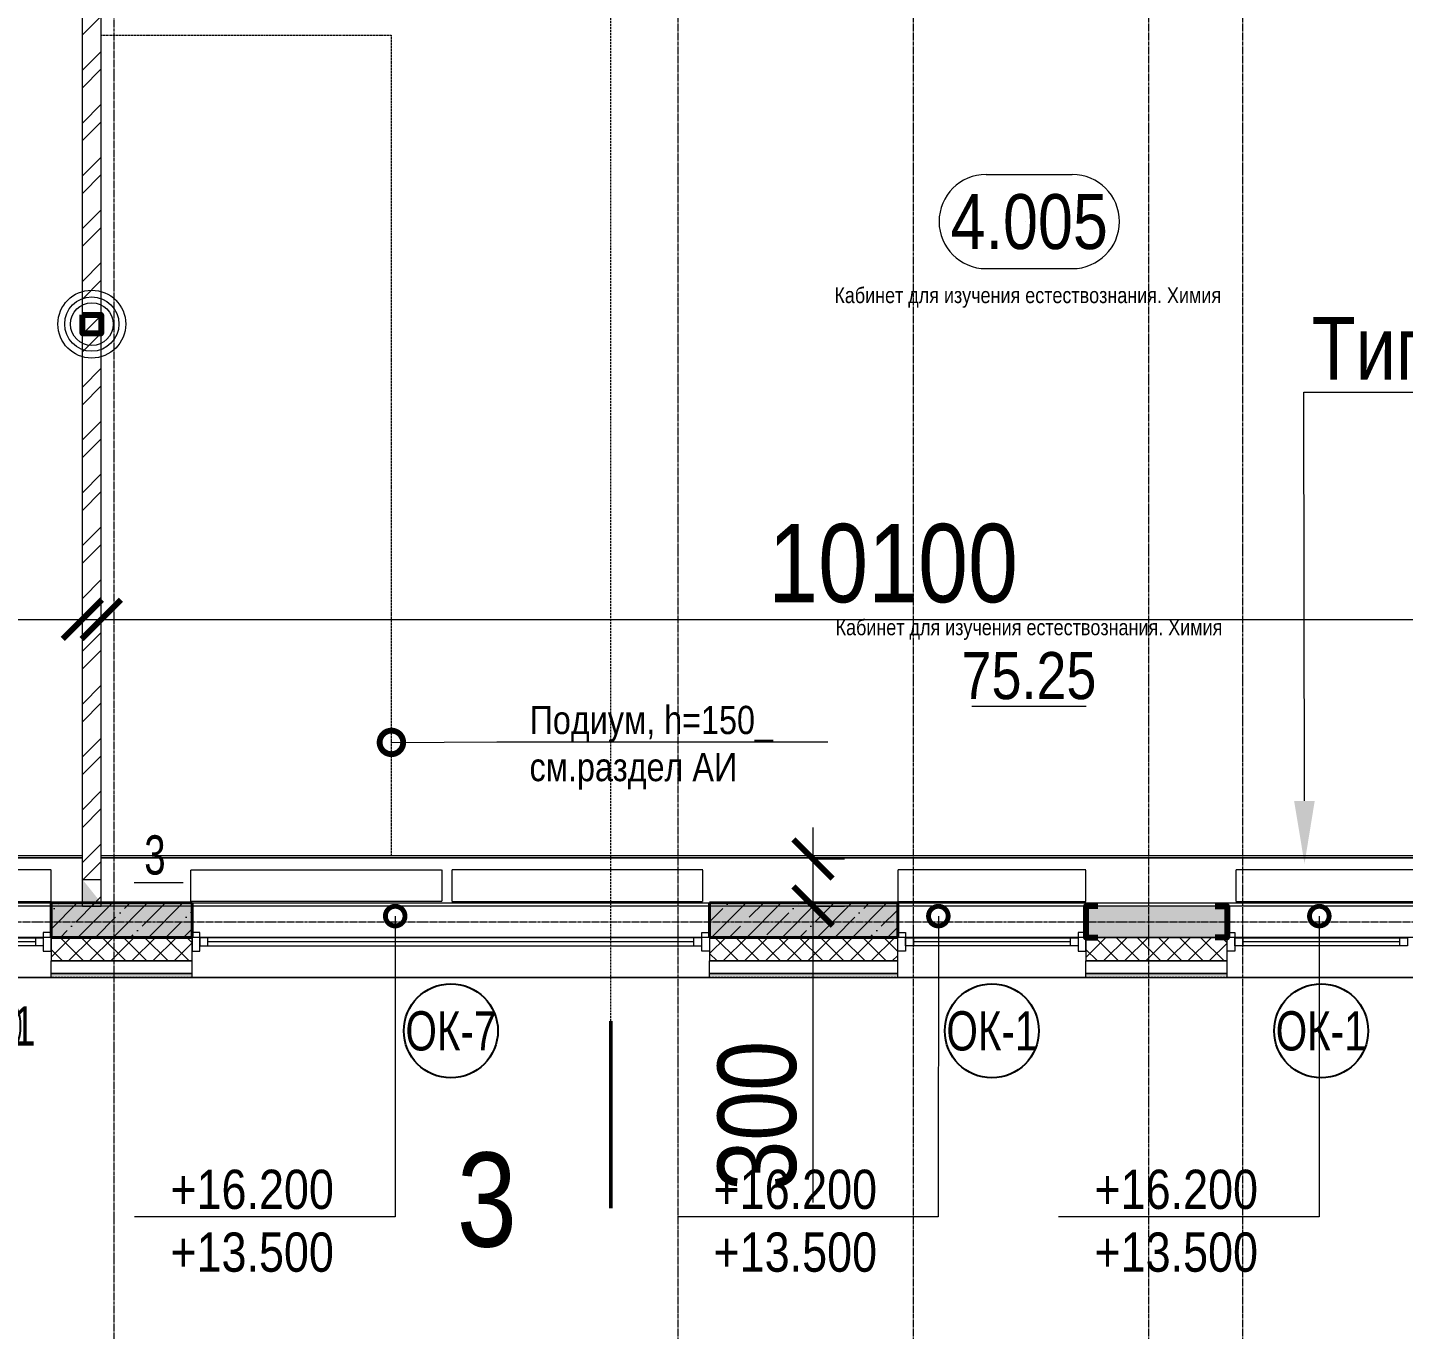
# Model space of a CAD drawing. Header units: millimetres. Extents: x -231292 to 573618, y -153144 to 564035.
# Drawn here: x 108379 to 117154, y 363603 to 371902 of the extents above; entities that cross this region are included whole.
import ezdxf
from ezdxf import colors
from ezdxf.entities.mleader import LeaderData, LeaderLine
from ezdxf.enums import TextEntityAlignment as Align
from ezdxf.math import Vec2, Vec3

# ---------------------------------------------------------------- set-up
doc = ezdxf.new("R2010")
doc.units = ezdxf.units.MM
for name, pattern in [('CENTER2', [28.575, 19.05, -3.175, 3.175, -3.175]), ('DASHED', [19.05, 12.7, -6.35]), ('HIDDEN2', [4.7625, 3.175, -1.5875])]:
    doc.linetypes.add(name, pattern=pattern)
doc.layers.get('0').update_dxf_attribs({"color": 250})
doc.layers.get('Defpoints').update_dxf_attribs({"color": 250})
for name, color, linetype, lineweight in [('A-AREA', 250, 'Continuous', 15), ('A-Wall_Материал_Газоблок_Контур', 250, 'Continuous', 0), ('АР_Area', 250, 'Continuous', 5), ('АР_Колонны', 250, 'Continuous', 35), ('АР_Окна', 250, 'Continuous', 5), ('АР_Окна марка', 250, 'Continuous', 9), ('АР_Отв. марка', 250, 'Continuous', 9), ('АР_Отопительные приборы', 250, 'HIDDEN2', 0), ('АР_площадь пом', 250, 'Continuous', 5), ('АР_Размеры обшивки', 250, 'Continuous', 5), ('АР_Разрезы марка', 250, 'Continuous', 13), ('АР_Стены ЖБ', 250, 'Continuous', 35), ('АР_Стены кирпич', 250, 'Continuous', 20), ('АР_Стены ПЕНОблок', 250, 'Continuous', 20), ('АР_Тонкая', 250, 'Continuous', 5), ('АР_Утеплитель', 250, 'Continuous', 0), ('АР_Штриховка', 250, 'Continuous', 0), ('Зашивка радиаторов тип 1 (фанера и МДФ)', 250, 'Continuous', 0), ('Зашивка радиаторов тип 2 (файерборд 2 слоя_керамогранит)', 250, 'Continuous', 0), ('КМ_Фахверки', 250, 'Continuous', 80), ('Марка окна', 250, 'Continuous', 0), ('ОВ_Отопление', 250, 'Continuous', 0), ('Размеры зашивки ГКЛ', 250, 'Continuous', 0), ('РД_Оси_100', 250, 'Continuous', 0), ('РД_полы_подиумы', 250, 'Continuous', 0)]:
    doc.layers.add(name, color=color, linetype=linetype, lineweight=lineweight)
doc.layers.add('АР_Делит', color=250, linetype='Continuous', lineweight=0, plot=False)
doc.styles.add('Arial0', font='arial.ttf')
doc.styles.add('Arial_09', font='ARIALN.TTF', dxfattribs={"width": 0.9})
doc.styles.add('Isocpeur3', font='isocpeur.ttf')
doc.styles.add('style1', font='ARIALN.TTF')
doc.dimstyles.new('Dim200_ареал', dxfattribs={"dimscale": 100, "dimtxt": 5, "dimasz": 2.5, "dimexe": 2, "dimexo": 2, "dimgap": 1, "dimtad": 1, "dimzin": 12, "dimdsep": 46, "dimtxsty": 'style1', "dimblk": 'ARCHTICK', "dimcen": 3, "dimdle": 2, "dimclrd": 256, "dimclre": 256, "dimaunit": 1, "dimadec": 0, "dimazin": 3, "dimtfac": 1, "dimtmove": 1, "dimatfit": 3, "dimldrblk": 'OPEN30', "dimfxl": 5, "dimfxlon": 1, "dimtolj": 1, "dimtzin": 0, "dimlwd": 9, "dimlwe": 9, "dimarcsym": 0})
pattern_1 = [(45, (50428.77, 366201.75), (-112.2532, 112.2532), []), (45, (50541.02, 366201.75), (-112.2532, 112.2532), [198.4375, -39.6875, 0, -39.6875])]

# ---------------------------------------------------------------- blocks, each defined once
blk = doc.blocks.new('Ф_пеноблок 200')
at = {"layer": 'КМ_Фахверки'}
blk.add_lwpolyline([(0, -75), (0, 0), (200, 0), (200, -75)], dxfattribs=at)
blk = doc.blocks.new('Ф_крпич 120')
at = {"layer": 'АР_Делит', "color": 1}
for radius in [216.3, 173, 136.2]:
    blk.add_circle((60, -60), radius, dxfattribs=at)
at = {"layer": 'КМ_Фахверки'}
blk.add_lwpolyline([(0, 0), (120, 0), (120, -120), (0, -120)], close=True, dxfattribs=at)
at = {"layer": 'КМ_Фахверки', "lineweight": 5}
blk.add_lwpolyline([(6, -6), (114, -6), (114, -114), (6, -114)], close=True, dxfattribs=at)
blk = doc.blocks.new('_DotSmall')
at = {"color": 0, "linetype": 'ByBlock', "const_width": 0.5}
blk.add_lwpolyline([(-0.0625, 0, 1), (0.0625, 0, 1)], format="xyb", close=True, dxfattribs=at)
blk = doc.blocks.new('СОШ_2200_АР_ОСИ_М100_28.05.24')
at = {"layer": 'АР_Делит', "color": 5, "linetype": 'DASHED'}
blk.add_lwpolyline([(114955, 135155), (114955, -355), (93595.036, -355), (93595.036, 13855), (94145, 13855), (94145, 68320), (66055, 68320), (66055, 13857.73), (83455, 13857.73), (83455, -355), (45245, -355), (45245, 13145), (44695, 13145), (44695, 26755), (45245, 26755), (45245, 68320), (20455, 68320), (20455, 26755), (27955, 26755), (27955, 13145), (-355, 13145), (-355, 100855), (37145, 100855), (37145, 129155)], dxfattribs=at)
at = {"layer": 'РД_Оси_100', "linetype": 'CENTER2'}
for p, q in [((63600, -6155), (63600, 139938.679)), ((65100, -6155), (65100, 139938.679)), ((62100, -6155), (62100, 73302.739)), ((33000, 0), (85055, 0))]:
    blk.add_line(p, q, dxfattribs=at)
for points in [[(58500, 139938.679), (58500, -6155)], [(65700, -6155), (65700, 139938.679)]]:
    blk.add_lwpolyline(points, dxfattribs=at)
blk = doc.blocks.new('Bottom_R_1200')
at = {"layer": 'АР_Отопительные приборы'}
blk.add_lwpolyline([(-600, -100), (600, -100), (600, 100), (-600, 100)], close=True, dxfattribs=at)
blk = doc.blocks.new('Bottom_R_1600')
at = {"layer": 'АР_Отопительные приборы'}
blk.add_lwpolyline([(-800, -100), (800, -100), (800, 100), (-800, 100)], close=True, dxfattribs=at)
blk = doc.blocks.new('Bottom_L_1600')
at = {"layer": 'АР_Отопительные приборы'}
blk.add_lwpolyline([(800, -100), (-800, -100), (-800, 100), (800, 100)], close=True, dxfattribs=at)
blk = doc.blocks.new('_ArchTick')
at = {"color": 0, "linetype": 'ByBlock', "const_width": 0.15}
blk.add_lwpolyline([(-0.5, -0.5), (0.5, 0.5)], dxfattribs=at)
blk = doc.blocks.new('*D1045')
at = {"layer": 'Defpoints', "color": 0, "transparency": 16777216}
for p in [(108728.8, 368129.4), (105938.8, 367851.9), (108728.8, 367864.4)]:
    blk.add_point(p, dxfattribs=at)
at = {"layer": 'АР_Размеры обшивки', "lineweight": 9, "transparency": 16777216}
for p, q in [((105938.8, 368051.9), (105938.8, 368329.4)), ((108728.8, 368064.4), (108728.8, 368329.4)), ((105738.8, 368129.4), (108928.8, 368129.4))]:
    blk.add_line(p, q, dxfattribs=at)
at = {"layer": 'АР_Размеры обшивки', "lineweight": 9, "transparency": 16777216, "xscale": 250, "yscale": 250, "zscale": 250, "rotation": 180}
blk.add_blockref('_ArchTick', (105938.8, 368129.4), dxfattribs=at)
at = {"layer": 'АР_Размеры обшивки', "lineweight": 9, "transparency": 16777216, "xscale": 250, "yscale": 250, "zscale": 250}
blk.add_blockref('_ArchTick', (108728.8, 368129.4), dxfattribs=at)
at = {"layer": 'АР_Размеры обшивки', "color": 0, "transparency": 16777216, "insert": (107333.8, 368484.7), "char_height": 500, "attachment_point": 5, "style": 'style1'}
blk.add_mtext('\\A1;2790', dxfattribs=at)
blk = doc.blocks.new('_Open30')
at = {"color": 0, "linetype": 'ByBlock', "lineweight": -2}
for p, q in [((-1, 0.268), (0, 0)), ((0, 0), (-1, -0.268)), ((0, 0), (-1, 0))]:
    blk.add_line(p, q, dxfattribs=at)
blk = doc.blocks.new('*D1046')
at = {"layer": 'Defpoints', "color": 0, "transparency": 16777216}
for p in [(118948.8, 368129.4), (108848.8, 367851.9), (118948.8, 367851.9)]:
    blk.add_point(p, dxfattribs=at)
at = {"layer": 'АР_Размеры обшивки', "lineweight": 9, "transparency": 16777216}
for p, q in [((108848.8, 368051.9), (108848.8, 368329.4)), ((118948.8, 368051.9), (118948.8, 368329.4)), ((108648.8, 368129.4), (119148.8, 368129.4))]:
    blk.add_line(p, q, dxfattribs=at)
at = {"layer": 'АР_Размеры обшивки', "lineweight": 9, "transparency": 16777216, "xscale": 250, "yscale": 250, "zscale": 250, "rotation": 180}
blk.add_blockref('_ArchTick', (108848.8, 368129.4), dxfattribs=at)
at = {"layer": 'АР_Размеры обшивки', "lineweight": 9, "transparency": 16777216, "xscale": 250, "yscale": 250, "zscale": 250}
blk.add_blockref('_ArchTick', (118948.8, 368129.4), dxfattribs=at)
at = {"layer": 'АР_Размеры обшивки', "color": 0, "transparency": 16777216, "insert": (113898.8, 368484.7), "char_height": 500, "attachment_point": 5, "style": 'style1'}
blk.add_mtext('\\A1;10100', dxfattribs=at)
blk = doc.blocks.new('*D974')
at = {"layer": 'Defpoints', "color": 0, "transparency": 16777216}
for p in [(113263.4, 366601.8), (113388.8, 366601.8), (113258.4, 366301.8)]:
    blk.add_point(p, dxfattribs=at)
at = {"layer": 'АР_Размеры обшивки', "lineweight": 9, "transparency": 16777216}
for p, q in [((113388.8, 366101.8), (113388.8, 366801.8)), ((113388.8, 366601.8), (113588.8, 366601.8)), ((113388.8, 366301.8), (113588.8, 366301.8)), ((113388.8, 364412.6), (113388.8, 366301.8))]:
    blk.add_line(p, q, dxfattribs=at)
at = {"layer": 'АР_Размеры обшивки', "lineweight": 9, "transparency": 16777216, "xscale": 250, "yscale": 250, "zscale": 250}
for p, rotation in [((113388.8, 366601.8), 90), ((113388.8, 366301.8), 270)]:
    blk.add_blockref('_ArchTick', p, dxfattribs=dict(at, rotation=rotation))
at = {"layer": 'АР_Размеры обшивки', "color": 0, "transparency": 16777216, "insert": (113033.5, 364964.7), "char_height": 500, "attachment_point": 5, "rotation": 90, "style": 'style1'}
blk.add_mtext('\\A1;300', dxfattribs=at)
blk = doc.blocks.new('MOK-МаркаПомещения1')
at = {"layer": 'A-AREA', "color": 0}
blk.add_line((-3.651, -1.944), (3.649, -1.944), dxfattribs=at)
at = {"layer": 'A-AREA', "color": 0, "style": 'style1'}
blk.add_attdef('АР-ПОМЕЩЕНИЕ:ПЛОЩАДЬ', text='', height=3, dxfattribs=at).set_placement((0, 0), align=Align.MIDDLE)
at = {"layer": 'Defpoints', "style": 'style1', "flags": 8}
blk.add_attdef('АР-ПОМЕЩЕНИЕ:НАИМЕНОВАНИЕ', text='', height=1, dxfattribs=at).set_placement((0, 2.956), align=Align.MIDDLE)
blk = doc.blocks.new('MOK-МаркаПом_овал_ареал')
for p, q in [((-2.75, 3), (2.75, 3)), ((-2.75, -3), (2.75, -3))]:
    blk.add_line(p, q)
for centre, radius, start, end in [((-2.75, 0), 3, 90, 270), ((2.75, 0), 3, 270, 90), ((-3.75, 0), 3.5, 0, 0.00095)]:
    blk.add_arc(centre, radius, start, end)
at = {"color": 0, "style": 'style1'}
blk.add_attdef('АР-ПОМЕЩЕНИЕ:НОМЕР', text='', height=3.5, dxfattribs=at).set_placement((0, 0), align=Align.MIDDLE)
at = {"layer": 'Defpoints', "color": 2, "style": 'style1'}
blk.add_attdef('АР-ПОМЕЩЕНИЕ:НАИМЕНОВАНИЕ', text='', height=1, dxfattribs=at).set_placement((-0.094, -4.814), align=Align.MIDDLE)
blk = doc.blocks.new('MOK-МаркаПроема инж.')
blk.add_line((-1.328, -1.754), (1.802, -1.754))
at = {"color": 0, "style": 'Arial0', "width": 0.7}
blk.add_attdef('АР-ПРОЕМ:Коробка', text='', height=2.5, dxfattribs=at).set_placement((0, 0), align=Align.MIDDLE)
blk = doc.blocks.new('МОК-Наименование')
at = {"layer": 'Defpoints'}
blk.add_circle((0, 0), 3, dxfattribs=at)
at = {"color": 0, "linetype": 'ByBlock', "lineweight": -2, "style": 'Isocpeur3', "width": 0.8, "flags": 4}
blk.add_attdef('АР-ОКНО:НАИМЕНОВАНИЕ', text='', height=2.5, dxfattribs=at).set_placement((0, 0), align=Align.MIDDLE)

msp = doc.modelspace()

# ---------------------------------------------------------------- hatches: boundary and pattern name
at = {"layer": 'АР_Штриховка', "linetype": 'Continuous', "lineweight": 0}
h = msp.add_hatch(dxfattribs=at)
h.set_pattern_fill('ANSI32', color=256, scale=25, angle=-360, style=0)
h.set_pattern_definition([(45, (50428.77, 366201.75), (-168.3798, 168.3798), []), (45, (50541.02, 366201.75), (-168.3798, 168.3798), [])])
h.paths.add_polyline_path([(108848.768, 373891.753), (108728.768, 373891.753), (108728.768, 373251.753), (108848.768, 373251.753)], flags=0)
h.paths.add_polyline_path([(108848.768, 372151.753), (108728.768, 372151.753), (108728.768, 366321.75), (108848.768, 366321.75)], flags=0)
h.paths.add_polyline_path([(108848.768, 366321.75), (108728.768, 366321.75), (108728.768, 366301.751), (108848.768, 366301.751)], flags=0)
at = {"layer": 'ОВ_Отопление', "linetype": 'Continuous', "lineweight": 5}
for points in [[(108728.768, 366471.753), (108728.768, 366321.753), (108788.768, 366396.753)], [(108728.768, 366321.753), (108848.768, 366321.753), (108788.768, 366396.753)]]:
    msp.add_hatch(color=256, dxfattribs=at).paths.add_polyline_path(points, flags=0)

# ---------------------------------------------------------------- linework, layer by layer
at = {"layer": 'A-Wall_Материал_Газоблок_Контур', "linetype": 'Continuous', "lineweight": 0}
for p, q in [((108528.768, 366301.753), (107328.768, 366301.753)), ((107328.768, 365846.753), (108528.768, 365846.753))]:
    msp.add_line(p, q, dxfattribs=at)
at = {"layer": 'АР_Колонны', "linetype": 'HIDDEN2', "lineweight": 25}
msp.add_line((108528.768, 366101.753), (108528.768, 366321.753), dxfattribs=at)
at = {"layer": 'АР_Колонны', "linetype": 'Continuous', "lineweight": 35}
msp.add_line((108528.768, 366321.753), (108528.768, 366101.753), dxfattribs=at)
at = {"layer": 'АР_Окна', "linetype": 'Continuous', "lineweight": 5}
for p, q in [((108528.768, 366301.753), (107328.768, 366301.753)), ((108428.768, 366099.253), (108428.768, 366049.253)), ((117128.768, 366099.253), (117128.768, 366049.253)), ((108428.768, 366074.253), (107428.768, 366074.253)), ((108528.768, 365846.753), (107328.768, 365846.753))]:
    msp.add_line(p, q, dxfattribs=at)
for points in [[(108478.768, 366099.253), (108478.768, 366049.253), (107378.768, 366049.253), (107378.768, 366099.253)], [(108478.768, 366014.253), (108528.768, 366014.253), (108528.768, 366134.253), (108478.768, 366134.253)]]:
    msp.add_lwpolyline(points, close=True, dxfattribs=at)
at = {"layer": 'АР_Разрезы марка', "lineweight": 50}
msp.add_lwpolyline([(112099.088, 365567.169), (112099.088, 364376.518)], dxfattribs=at)
at = {"layer": 'АР_Разрезы марка'}
msp.add_lwpolyline([(112099.088, 364971.843, 0, 200, 0), (111654.819, 364971.843, 0, 0, 0), (110825.258, 364971.843, 0, 0, 0)], format="xyseb", dxfattribs=at)
at = {"layer": 'АР_Стены ЖБ', "linetype": 'Continuous', "lineweight": 40}
msp.add_line((108528.768, 366321.753), (108528.768, 366101.753), dxfattribs=at)
at = {"layer": 'АР_Стены кирпич', "linetype": 'Continuous', "lineweight": 20}
for p, q in [((108728.768, 366301.751), (108728.768, 372151.753)), ((108848.768, 366301.751), (108848.768, 372151.753)), ((108728.768, 366301.751), (108848.768, 366301.751))]:
    msp.add_line(p, q, dxfattribs=at)
at = {"layer": 'АР_Стены ПЕНОблок', "linetype": 'Continuous', "lineweight": 20}
msp.add_line((108528.768, 366301.753), (108528.768, 366101.753), dxfattribs=at)
at = {"layer": 'АР_Тонкая', "linetype": 'Continuous', "lineweight": 5}
msp.add_line((108528.768, 365846.753), (108528.768, 365951.753), dxfattribs=at)
at = {"layer": 'АР_Утеплитель', "linetype": 'Continuous', "lineweight": 0}
msp.add_line((108528.768, 366101.753), (108528.768, 365951.753), dxfattribs=at)
at = {"layer": 'Зашивка радиаторов тип 1 (фанера и МДФ)', "linetype": 'Continuous', "lineweight": 0}
for p, q in [((108848.768, 366321.753), (108848.768, 366621.753)), ((118948.768, 366621.753), (108848.768, 366621.753)), ((118948.768, 366609.253), (108848.768, 366609.253)), ((108848.768, 366609.253), (118948.768, 366609.253))]:
    msp.add_line(p, q, dxfattribs=at)
at = {"layer": 'Зашивка радиаторов тип 2 (файерборд 2 слоя_керамогранит)', "linetype": 'Continuous', "lineweight": 0}
for p, q in [((108728.768, 366621.75), (105938.768, 366621.752)), ((108728.768, 366321.75), (108728.768, 366621.75)), ((108728.768, 366609.25), (105938.768, 366609.252)), ((105938.768, 366609.252), (108728.768, 366609.25)), ((105938.768, 366321.752), (108728.768, 366321.75))]:
    msp.add_line(p, q, dxfattribs=at)
at = {"layer": 'КМ_Фахверки', "lineweight": 5}
msp.add_lwpolyline([(96278.918, 457251.752), (165128.768, 457251.753), (165128.768, 366101.753), (95928.768, 366101.753), (95928.768, 434726.753), (96278.918, 434726.753), (96278.918, 457251.752)], dxfattribs=at)
at = {"layer": 'ОВ_Отопление', "linetype": 'Continuous', "lineweight": 9}
for p, q in [((108728.768, 366321.753), (108728.768, 366471.753)), ((108728.768, 366471.753), (108848.768, 366471.753)), ((108848.768, 366321.753), (108848.768, 366471.753)), ((108728.768, 366321.753), (108848.768, 366321.753))]:
    msp.add_line(p, q, dxfattribs=at)
at = {"layer": 'РД_полы_подиумы', "linetype": 'DASHED', "ltscale": 0.5}
msp.add_lwpolyline([(108848.768, 371853.016), (110698.768, 371853.016), (110698.768, 366621.753), (108848.768, 366621.753)], close=True, dxfattribs=at)

# ---------------------------------------------------------------- block references
at = {"layer": 'АР_Area', "linetype": 'Continuous', "lineweight": 5, "xscale": 100, "yscale": 100, "zscale": 100}
msp.add_blockref('MOK-МаркаПом_овал_ареал', (114766.944, 370665.272), dxfattribs=at).add_auto_attribs({'АР-ПОМЕЩЕНИЕ:НОМЕР': '4.005', 'АР-ПОМЕЩЕНИЕ:НАИМЕНОВАНИЕ': 'Кабинет для изучения естествознания. Химия'})
at = {"layer": 'АР_Окна марка', "linetype": 'Continuous', "lineweight": 9}
ref = msp.add_blockref('МОК-Наименование', (108032.864, 365536.754, -900), dxfattribs=dict(at, xscale=100, yscale=100, zscale=100))
ref.add_attrib('АР-ОКНО:НАИМЕНОВАНИЕ', 'ОК-1.1', dxfattribs={"layer": '0', "color": 0, "linetype": 'ByBlock', "lineweight": -2, "height": 250, "style": 'Arial_09', "width": 0.9}).set_placement((108032.864, 365536.754, -900), align=Align.MIDDLE)
at = {"layer": 'АР_Отв. марка', "linetype": 'Continuous', "lineweight": 9, "xscale": 100, "yscale": 100, "zscale": 100}
msp.add_blockref('MOK-МаркаПроема инж.', (109191.508, 366627.635), dxfattribs=at).add_auto_attribs({'АР-ПРОЕМ:Коробка': '3'})
at = {"layer": 'АР_Отопительные приборы'}
msp.add_blockref('Bottom_R_1200', (107928.996, 366431.753), dxfattribs=at)
at = {"layer": 'АР_площадь пом', "linetype": 'Continuous', "lineweight": 5}
ref = msp.add_blockref('MOK-МаркаПомещения1', (114765.473, 367771.128), dxfattribs=dict(at, xscale=100, yscale=100, zscale=100))
ref.add_attrib('АР-ПОМЕЩЕНИЕ:НАИМЕНОВАНИЕ', 'Кабинет для изучения естествознания. Химия', dxfattribs={"layer": 'Defpoints', "height": 100, "style": 'style1'}).set_placement((114765.473, 368066.691), align=Align.MIDDLE)
ref.add_attrib('АР-ПОМЕЩЕНИЕ:ПЛОЩАДЬ', '75.25', dxfattribs={"layer": 'A-AREA', "color": 0, "height": 300, "style": 'style1'}).set_placement((114765.473, 367771.128), align=Align.MIDDLE)
at = {"layer": 'КМ_Фахверки'}
msp.add_blockref('Ф_крпич 120', (108728.768, 370071.753), dxfattribs=at)
at = {"layer": 'КМ_Фахверки', "xscale": -1, "rotation": 90}
msp.add_blockref('Ф_пеноблок 200', (115128.768, 366301.753), dxfattribs=at)
msp.add_blockref('Ф_пеноблок 200', (115128.768, 366301.753), dxfattribs=at)
at = {"layer": 'КМ_Фахверки', "rotation": 270}
msp.add_blockref('Ф_пеноблок 200', (116028.768, 366301.753), dxfattribs=at)
msp.add_blockref('Ф_пеноблок 200', (116028.768, 366301.753), dxfattribs=at)

# ---------------------------------------------------------------- texts
at = {"layer": 'АР_Разрезы марка', "insert": (111308.165, 364426.288), "char_height": 600, "width": 1999.94, "attachment_point": 5, "style": 'style1'}
msp.add_mtext('3', dxfattribs=at)

# ---------------------------------------------------------------- dimensions: what is measured, and where the dimension line sits
at = {"layer": 'АР_Размеры обшивки'}
for base, p1, p2, picture, middle in [((108728.768, 368129.385), (105938.768, 367851.89), (108728.768, 367864.385), '*D1045', (107333.768, 368484.671)), ((118948.768, 368129.388), (108848.768, 367851.89), (118948.768, 367851.89), '*D1046', (113898.768, 368484.674))]:
    dim = msp.add_linear_dim(base=base, p1=p1, p2=p2, dimstyle='Dim200_ареал', override={"dimdec": 0}, dxfattribs=at)
    dim.commit()
    dim.dimension.update_dxf_attribs({"geometry": picture, "text_midpoint": middle})

# ---------------------------------------------------------------- leaders
at = {"layer": 'Размеры зашивки ГКЛ'}
ml = msp.add_multileader_mtext('Standard', dxfattribs=at)
ml.set_content('\\pxsm1;Тип 1 ', color=(0, 0, 138), style='style1')
ml.set_leader_properties(color=256, linetype='ByLayer', lineweight=9)
ml.build(insert=Vec2(0, 0))
ml.multileader.update_dxf_attribs({"has_dogleg": 0, "text_left_attachment_type": 6, "text_right_attachment_type": 6, "text_bottom_attachment_type": 10, "dogleg_length": 25, "arrow_head_size": 400})
ctx = ml.context
ctx.base_point, ctx.char_height, ctx.arrow_head_size, ctx.landing_gap_size, ctx.plane_origin = Vec3(116519.116, 369577.64), 400, 400, 50, Vec3(109659.928, 375568.839)
ctx.left_attachment, ctx.right_attachment, ctx.top_attachment = 6, 6, 10
notes = []
notes.append((ctx, [(0, (1, 1, 0), (116494.116, 369577.64), (1, 0), 25, [(1, [(116522.534, 366572.36)], 0, [])])]))
ctx.mtext.insert, ctx.mtext.width, ctx.mtext.defined_height, ctx.mtext.line_spacing_factor, ctx.mtext.flow_direction = Vec3(116569.116, 370057.64), 1668.44707, 600, 0.3, 5
at = {"layer": 'РД_полы_подиумы'}
ml = msp.add_multileader_mtext('Standard', dxfattribs=at)
ml.set_content('\\pxsm1;Подиум, h=150_\\Pсм.раздел АИ', color=256, style='style1')
ml.set_leader_properties(color=256, linetype='ByLayer', lineweight=9)
ml.set_arrow_properties(name='DOTSMALL')
ml.build(insert=Vec2(0, 0))
ml.multileader.update_dxf_attribs({"text_left_attachment_type": 6, "text_right_attachment_type": 6, "text_bottom_attachment_type": 10, "dogleg_length": 25, "arrow_head_size": 300})
ctx = ml.context
ctx.base_point, ctx.char_height, ctx.arrow_head_size, ctx.landing_gap_size, ctx.plane_origin = Vec3(111530.482, 367348.047), 180, 300, 50, Vec3(102918.618, 370376.818)
ctx.left_attachment, ctx.right_attachment, ctx.top_attachment = 6, 6, 10
notes.append((ctx, [(0, (1, 1, 0), (111372.472, 367348.047), (1, 0), 158.01, [(1, [(110699.52, 367345.027)], 0, [])])]))
ctx.mtext.insert, ctx.mtext.width, ctx.mtext.defined_height, ctx.mtext.line_spacing_factor, ctx.mtext.flow_direction = Vec3(111580.482, 367578.02), 2644.91111, 2067.07, 0.3, 5
for ctx, leaders in notes:
    for number, flags, end, landing, length, lines in leaders:
        leader = LeaderData()
        leader.index, (leader.has_last_leader_line, leader.has_dogleg_vector, leader.attachment_direction) = number, flags
        leader.last_leader_point, leader.dogleg_vector, leader.dogleg_length = Vec3(end), Vec3(landing), length
        for number, points, colour, breaks in lines:
            line = LeaderLine()
            line.index, line.vertices, line.color, line.breaks = number, Vec3.list(points), colors.encode_raw_color(colour), breaks
            leader.lines.append(line)
        ctx.leaders.append(leader)

# ---------------------------------------------------------------- next in the draw order: leaders
at = {"layer": 'Марка окна', "lineweight": 0, "ltscale": 20}
ml = msp.add_multileader_mtext('Standard', dxfattribs=at)
ml.set_content('+16.200\\P+13.500', color=256, style='style1')
ml.set_leader_properties(color=256, linetype='ByLayer', lineweight=-1)
ml.set_arrow_properties(name='DOTSMALL')
ml.build(insert=Vec2(0, 0))
ml.multileader.update_dxf_attribs({"text_left_attachment_type": 6, "text_right_attachment_type": 6, "dogleg_length": 200, "arrow_head_size": 250})
ctx = ml.context
ctx.base_point, ctx.char_height, ctx.arrow_head_size, ctx.landing_gap_size, ctx.plane_origin = Vec3(109289.525, 364320.848), 250, 250, 0, Vec3(109043.337, 363636.321)
ctx.left_attachment, ctx.right_attachment = 6, 6
notes = []
notes.append((ctx, [(0, (1, 1, 0), (110723.438, 364320.848), (-1, 0), 420.441, [(0, [(110723.629, 366237.731)], 0, [])])]))
ctx.mtext.insert, ctx.mtext.line_spacing_factor, ctx.mtext.flow_direction = Vec3(109289.525, 364620.848), 0.96, 5
ctx.mtext.has_bg_fill, ctx.mtext.bg_color, ctx.mtext.bg_scale_factor, ctx.mtext.bg_transparency, ctx.mtext.use_window_bg_color = 1, -1027028792, 1.5, 0, 1
ml = msp.add_multileader_mtext('Standard', dxfattribs=at)
ml.set_content('+16.200\\P+13.500', color=256, style='style1')
ml.set_leader_properties(color=256, linetype='ByLayer', lineweight=-1)
ml.set_arrow_properties(name='DOTSMALL')
ml.build(insert=Vec2(0, 0))
ml.multileader.update_dxf_attribs({"text_left_attachment_type": 6, "text_right_attachment_type": 6, "dogleg_length": 200, "arrow_head_size": 250})
ctx = ml.context
ctx.base_point, ctx.char_height, ctx.arrow_head_size, ctx.landing_gap_size, ctx.plane_origin = Vec3(112753.445, 364320.848), 250, 250, 0, Vec3(112507.258, 363636.321)
ctx.left_attachment, ctx.right_attachment = 6, 6
notes.append((ctx, [(0, (1, 1, 0), (114187.358, 364320.848), (-1, 0), 420.441, [(0, [(114187.549, 366237.731)], 0, [])])]))
ctx.mtext.insert, ctx.mtext.line_spacing_factor, ctx.mtext.flow_direction = Vec3(112753.445, 364620.848), 0.96, 5
ctx.mtext.has_bg_fill, ctx.mtext.bg_color, ctx.mtext.bg_scale_factor, ctx.mtext.bg_transparency, ctx.mtext.use_window_bg_color = 1, -1027028792, 1.5, 0, 1
ml = msp.add_multileader_mtext('Standard', dxfattribs=at)
ml.set_content('+16.200\\P+13.500', color=256, style='style1')
ml.set_leader_properties(color=256, linetype='ByLayer', lineweight=-1)
ml.set_arrow_properties(name='DOTSMALL')
ml.build(insert=Vec2(0, 0))
ml.multileader.update_dxf_attribs({"text_left_attachment_type": 6, "text_right_attachment_type": 6, "dogleg_length": 200, "arrow_head_size": 250})
ctx = ml.context
ctx.base_point, ctx.char_height, ctx.arrow_head_size, ctx.landing_gap_size, ctx.plane_origin = Vec3(115182.873, 364320.848), 250, 250, 0, Vec3(114936.686, 363636.321)
ctx.left_attachment, ctx.right_attachment = 6, 6
notes.append((ctx, [(0, (1, 1, 0), (116616.786, 364320.848), (-1, 0), 420.441, [(0, [(116616.978, 366237.731)], 0, [])])]))
ctx.mtext.insert, ctx.mtext.line_spacing_factor, ctx.mtext.flow_direction = Vec3(115182.873, 364620.848), 0.96, 5
ctx.mtext.has_bg_fill, ctx.mtext.bg_color, ctx.mtext.bg_scale_factor, ctx.mtext.bg_transparency, ctx.mtext.use_window_bg_color = 1, -1027028792, 1.5, 0, 1
for ctx, leaders in notes:
    for number, flags, end, landing, length, lines in leaders:
        leader = LeaderData()
        leader.index, (leader.has_last_leader_line, leader.has_dogleg_vector, leader.attachment_direction) = number, flags
        leader.last_leader_point, leader.dogleg_vector, leader.dogleg_length = Vec3(end), Vec3(landing), length
        for number, points, colour, breaks in lines:
            line = LeaderLine()
            line.index, line.vertices, line.color, line.breaks = number, Vec3.list(points), colors.encode_raw_color(colour), breaks
            leader.lines.append(line)
        ctx.leaders.append(leader)

# ---------------------------------------------------------------- next in the draw order: hatches: boundary and pattern name
at = {"layer": 'АР_Штриховка', "linetype": 'Continuous', "lineweight": 0}
h = msp.add_hatch(dxfattribs=at)
h.set_pattern_fill('AR-CONC', color=256, angle=-360, style=0)
h.set_pattern_definition([(50, (50428.77, 366201.75), (182.18467, -15.93909), [19.05, -209.55]), (355, (50428.77, 366201.75), (-35.24342, 191.05685), [15.24, -167.6406]), (100.45144, (50443.95, 366200.42), (146.94125, 175.11775), [16.19, -178.09024]), (46.1842, (50428.77, 366252.55), (271.07904, -42.0423), [28.575, -314.325]), (96.63556, (50451.36, 366249.05), (237.4041, 247.4261), [24.285, -267.1356]), (351.18415, (50428.77, 366252.55), (237.4041, 247.4261), [22.86, -251.4597]), (21, (50454.17, 366239.85), (151.6144, -102.2652), [19.05, -209.55]), (326, (50454.17, 366239.85), (61.80203, 184.18797), [15.24, -167.64]), (71.45144, (50466.8, 366231.33), (213.41642, 81.92277), [16.19, -178.08994]), (37.5, (50428.77, 366201.75), (3.088603, 84.55504), [0, -165.608, 0, -170.18, 0, -168.275]), (7.5, (50428.77, 366201.75), (66.81966, 100.18057), [0, -97.028, 0, -161.798, 0, -64.135]), (327.5, (50372.126, 366201.75), (135.590595, -5.728744), [0, -63.5, 0, -198.12, 0, -262.89]), (317.5, (50346.73, 366201.75), (148.12918, 25.42649), [0, -82.55, 0, -131.572, 0, -186.69])])
h.paths.add_polyline_path([(133128.768, 366101.753), (133128.768, 366301.753), (130128.768, 366301.753), (130128.768, 366101.753)], flags=0)
h.paths.add_polyline_path([(128928.768, 366101.753), (128928.768, 366301.753), (128028.768, 366301.753), (128028.768, 366101.753)], flags=0)
h.paths.add_polyline_path([(126828.768, 366101.753), (126828.768, 366301.753), (125928.768, 366301.753), (125928.768, 366101.753)], flags=0)
h.paths.add_polyline_path([(122628.768, 366101.753), (122628.768, 366301.753), (121428.768, 366301.753), (121428.768, 366101.753)], flags=0)
h.paths.add_polyline_path([(120228.768, 366101.753), (120228.768, 366301.753), (117228.768, 366301.753), (117228.768, 366101.753)], flags=0)
h.paths.add_polyline_path([(116028.768, 366101.753), (116028.768, 366301.753), (115128.768, 366301.753), (115128.768, 366101.753)], flags=0)
h.paths.add_polyline_path([(113928.768, 366101.753), (113928.768, 366301.753), (112728.768, 366301.753), (112728.768, 366101.753)], flags=0)
h.paths.add_polyline_path([(109428.768, 366101.753), (109428.768, 366301.753), (108528.768, 366301.753), (108528.768, 366101.753)], flags=0)
h.paths.add_polyline_path([(107328.768, 366101.753), (107328.768, 366301.753), (103728.768, 366301.753), (103728.768, 366101.753)], flags=0)
h.paths.add_polyline_path([(101028.768, 366101.753), (101028.768, 366301.753), (100128.768, 366301.753), (100128.768, 366101.753)], flags=0)
h.paths.add_polyline_path([(98928.768, 366101.753), (98928.768, 366301.753), (98028.768, 366301.753), (98028.768, 366101.753)], flags=0)
h.paths.add_polyline_path([(96828.768, 366101.753), (96828.768, 366301.753), (96128.768, 366301.753), (95928.768, 366101.753)], flags=0)
at = {"layer": 'АР_Штриховка', "linetype": 'Continuous', "lineweight": 5}
h = msp.add_hatch(dxfattribs=at)
h.set_pattern_fill('ANSI35', color=256, scale=25, angle=-360, style=0)
h.set_pattern_definition(pattern_1)
h.paths.add_polyline_path([(108528.768, 366321.753), (108528.768, 366101.753), (109428.768, 366101.753), (109428.768, 366321.753)], flags=0)
h = msp.add_hatch(dxfattribs=at)
h.set_pattern_fill('ANSI35', color=256, scale=25, angle=-360, style=0)
h.set_pattern_definition(pattern_1)
h.paths.add_polyline_path([(112728.768, 366321.753), (112728.768, 366101.753), (113928.768, 366101.753), (113928.768, 366321.753)], flags=0)
at = {"layer": 'АР_Штриховка', "linetype": 'Continuous', "lineweight": 0}
h = msp.add_hatch(dxfattribs=at)
h.set_pattern_fill('ANSI37', color=256, scale=30, angle=-360, style=0)
h.set_pattern_definition([(45, (50428.77, 366201.75), (-67.35192, 67.35192), []), (135, (50428.77, 366201.75), (-67.35192, -67.35192), [])])
h.paths.add_polyline_path([(133128.768, 365951.753), (133128.768, 366101.753), (130128.768, 366101.753), (130128.768, 365951.753)], flags=0)
h.paths.add_polyline_path([(128928.768, 365951.753), (128928.768, 366101.753), (128028.768, 366101.753), (128028.768, 365951.753)], flags=0)
h.paths.add_polyline_path([(126828.768, 365951.753), (126828.768, 366101.753), (125928.768, 366101.753), (125928.768, 365951.753)], flags=0)
h.paths.add_polyline_path([(122628.768, 365951.753), (122628.768, 366101.753), (121428.768, 366101.753), (121428.768, 365951.753)], flags=0)
h.paths.add_polyline_path([(120228.768, 365951.753), (120228.768, 366101.753), (117228.768, 366101.753), (117228.768, 365951.753)], flags=0)
h.paths.add_polyline_path([(116028.768, 365951.753), (116028.768, 366101.753), (115128.768, 366101.753), (115128.768, 365951.753)], flags=0)
h.paths.add_polyline_path([(113928.768, 365951.753), (113928.768, 366101.753), (112728.768, 366101.753), (112728.768, 365951.753)], flags=0)
h.paths.add_polyline_path([(109428.768, 365951.753), (109428.768, 366101.753), (108528.768, 366101.753), (108528.768, 365951.753)], flags=0)
h.paths.add_polyline_path([(107328.768, 365951.753), (107328.768, 366101.753), (103728.768, 366101.753), (103728.768, 365951.753)], flags=0)
h.paths.add_polyline_path([(101028.768, 365951.753), (101028.768, 366101.753), (100128.768, 366101.753), (100128.768, 365951.753)], flags=0)
h.paths.add_polyline_path([(98928.768, 365951.753), (98928.768, 366101.753), (98028.768, 366101.753), (98028.768, 365951.753)], flags=0)
h.paths.add_polyline_path([(96828.768, 365951.753), (96828.768, 366101.753), (95928.768, 366101.753), (95778.768, 365951.753)], flags=0)
h = msp.add_hatch(dxfattribs=at)
h.set_pattern_fill('_U', color=256, angle=-360, style=0, pattern_type=0)
h.set_pattern_definition([(3e-14, (50428.7677, 366201.7525), (-4e-16, 1), [])])
h.paths.add_polyline_path([(133128.768, 365846.753), (133128.768, 365871.753), (130128.768, 365871.753), (130128.768, 365846.753)], flags=0)
h.paths.add_polyline_path([(128928.768, 365846.753), (128928.768, 365871.753), (128028.768, 365871.753), (128028.768, 365846.753)], flags=0)
h.paths.add_polyline_path([(126828.768, 365846.753), (126828.768, 365871.753), (125928.768, 365871.753), (125928.768, 365846.753)], flags=0)
h.paths.add_polyline_path([(122628.768, 365846.753), (122628.768, 365871.753), (121428.768, 365871.753), (121428.768, 365846.753)], flags=0)
h.paths.add_polyline_path([(120228.768, 365846.753), (120228.768, 365871.753), (117228.768, 365871.753), (117228.768, 365846.753)], flags=0)
h.paths.add_polyline_path([(116028.768, 365846.753), (116028.768, 365871.753), (115128.768, 365871.753), (115128.768, 365846.753)], flags=0)
h.paths.add_polyline_path([(113928.768, 365846.753), (113928.768, 365871.753), (112728.768, 365871.753), (112728.768, 365846.753)], flags=0)
h.paths.add_polyline_path([(109428.768, 365846.753), (109428.768, 365871.753), (108528.768, 365871.753), (108528.768, 365846.753)], flags=0)
h.paths.add_polyline_path([(107328.768, 365846.753), (107328.768, 365871.753), (103728.768, 365871.753), (103728.768, 365846.753)], flags=0)
h.paths.add_polyline_path([(101028.768, 365846.753), (101028.768, 365871.753), (100128.768, 365871.753), (100128.768, 365846.753)], flags=0)
h.paths.add_polyline_path([(98928.768, 365846.753), (98928.768, 365871.753), (98028.768, 365871.753), (98028.768, 365846.753)], flags=0)
h.paths.add_polyline_path([(96828.768, 365846.753), (96828.768, 365871.753), (95698.768, 365871.753), (95673.768, 365846.753)], flags=0)

# ---------------------------------------------------------------- next in the draw order: linework, layer by layer
at = {"layer": 'A-Wall_Материал_Газоблок_Контур', "linetype": 'Continuous', "lineweight": 0}
for p, q in [((112728.768, 366301.753), (109428.768, 366301.753)), ((115128.768, 366301.753), (113928.768, 366301.753)), ((117228.768, 366301.753), (116028.768, 366301.753)), ((109428.768, 365846.753), (112728.768, 365846.753)), ((113928.768, 365846.753), (115128.768, 365846.753)), ((116028.768, 365846.753), (117228.768, 365846.753))]:
    msp.add_line(p, q, dxfattribs=at)
at = {"layer": 'АР_Колонны', "linetype": 'HIDDEN2', "lineweight": 25}
for p, q in [((108528.768, 366321.753), (109428.768, 366321.753)), ((109428.768, 366321.753), (109428.768, 366101.753)), ((112728.768, 366321.753), (113928.768, 366321.753)), ((112728.768, 366101.753), (112728.768, 366321.753)), ((113928.768, 366321.753), (113928.768, 366101.753)), ((109428.768, 366101.753), (108528.768, 366101.753)), ((113928.768, 366101.753), (112728.768, 366101.753))]:
    msp.add_line(p, q, dxfattribs=at)
at = {"layer": 'АР_Колонны', "linetype": 'Continuous', "lineweight": 35}
for p, q in [((109428.768, 366321.753), (108528.768, 366321.753)), ((109428.768, 366101.753), (109428.768, 366321.753)), ((112728.768, 366321.753), (112728.768, 366101.753)), ((113928.768, 366321.753), (112728.768, 366321.753)), ((113928.768, 366101.753), (113928.768, 366321.753)), ((108528.768, 366101.753), (109428.768, 366101.753)), ((112728.768, 366101.753), (113928.768, 366101.753))]:
    msp.add_line(p, q, dxfattribs=at)
at = {"layer": 'АР_Окна', "linetype": 'Continuous', "lineweight": 5}
for p, q in [((112728.768, 366301.753), (109428.768, 366301.753)), ((115128.768, 366301.753), (113928.768, 366301.753)), ((117228.768, 366301.753), (116028.768, 366301.753)), ((109528.768, 366049.253), (109528.768, 366099.253)), ((112628.768, 366049.253), (112628.768, 366099.253)), ((114028.768, 366099.253), (114028.768, 366049.253)), ((115028.768, 366099.253), (115028.768, 366049.253)), ((116128.768, 366099.253), (116128.768, 366049.253)), ((112628.768, 366074.253), (109528.768, 366074.253)), ((115028.768, 366074.253), (114028.768, 366074.253)), ((117128.768, 366074.253), (116128.768, 366074.253)), ((112728.768, 365846.753), (109428.768, 365846.753)), ((115128.768, 365846.753), (113928.768, 365846.753)), ((117228.768, 365846.753), (116028.768, 365846.753))]:
    msp.add_line(p, q, dxfattribs=at)
for points in [[(109478.768, 366134.253), (109428.768, 366134.253), (109428.768, 366014.253), (109478.768, 366014.253)], [(112678.768, 366049.253), (112678.768, 366099.253), (109478.768, 366099.253), (109478.768, 366049.253)], [(112678.768, 366134.253), (112728.768, 366134.253), (112728.768, 366014.253), (112678.768, 366014.253)], [(113978.768, 366014.253), (113928.768, 366014.253), (113928.768, 366134.253), (113978.768, 366134.253)], [(115078.768, 366099.253), (115078.768, 366049.253), (113978.768, 366049.253), (113978.768, 366099.253)], [(115078.768, 366014.253), (115128.768, 366014.253), (115128.768, 366134.253), (115078.768, 366134.253)], [(116078.768, 366014.253), (116028.768, 366014.253), (116028.768, 366134.253), (116078.768, 366134.253)], [(117178.768, 366099.253), (117178.768, 366049.253), (116078.768, 366049.253), (116078.768, 366099.253)]]:
    msp.add_lwpolyline(points, close=True, dxfattribs=at)
at = {"layer": 'АР_Разрезы марка', "linetype": 'DASHED', "lineweight": 0}
msp.add_lwpolyline([(112099.088, 365567.169), (112099.088, 432660.251), (113493.88, 432660.251), (113493.88, 469802.739), (106086.235, 469802.739), (106086.235, 500019.555)], dxfattribs=at)
at = {"layer": 'АР_Стены ЖБ', "linetype": 'Continuous', "lineweight": 40}
for p, q in [((109428.768, 366321.753), (108528.768, 366321.753)), ((109428.768, 366101.753), (109428.768, 366321.753)), ((112728.768, 366321.753), (112728.768, 366101.753)), ((113928.768, 366321.753), (112728.768, 366321.753)), ((113928.768, 366101.753), (113928.768, 366321.753)), ((108528.768, 366101.753), (109428.768, 366101.753)), ((112728.768, 366101.753), (113928.768, 366101.753))]:
    msp.add_line(p, q, dxfattribs=at)
at = {"layer": 'АР_Стены ПЕНОблок', "linetype": 'Continuous', "lineweight": 20}
for p, q in [((109428.768, 366301.753), (108528.768, 366301.753)), ((109428.768, 366101.753), (109428.768, 366301.753)), ((113928.768, 366301.753), (112728.768, 366301.753)), ((112728.768, 366301.753), (112728.768, 366101.753)), ((113928.768, 366101.753), (113928.768, 366301.753)), ((116028.768, 366301.753), (115128.768, 366301.753)), ((115128.768, 366301.753), (115128.768, 366101.753)), ((116028.768, 366101.753), (116028.768, 366301.753)), ((108528.768, 366101.753), (109428.768, 366101.753)), ((112728.768, 366101.753), (113928.768, 366101.753)), ((115128.768, 366101.753), (116028.768, 366101.753))]:
    msp.add_line(p, q, dxfattribs=at)
at = {"layer": 'АР_Тонкая', "linetype": 'Continuous', "lineweight": 5}
for p, q in [((109428.768, 365951.753), (108528.768, 365951.753)), ((109428.768, 365846.753), (109428.768, 365951.753)), ((113928.768, 365951.753), (112728.768, 365951.753)), ((112728.768, 365846.753), (112728.768, 365951.753)), ((113928.768, 365846.753), (113928.768, 365951.753)), ((116028.768, 365951.753), (115128.768, 365951.753)), ((115128.768, 365846.753), (115128.768, 365951.753)), ((116028.768, 365846.753), (116028.768, 365951.753)), ((108528.768, 365871.753), (109428.768, 365871.753)), ((109428.768, 365871.753), (108528.768, 365871.753)), ((108528.768, 365846.753), (109428.768, 365846.753)), ((112728.768, 365871.753), (113928.768, 365871.753)), ((113928.768, 365871.753), (112728.768, 365871.753)), ((112728.768, 365846.753), (113928.768, 365846.753)), ((115128.768, 365871.753), (116028.768, 365871.753)), ((116028.768, 365871.753), (115128.768, 365871.753)), ((115128.768, 365846.753), (116028.768, 365846.753))]:
    msp.add_line(p, q, dxfattribs=at)
at = {"layer": 'АР_Утеплитель', "linetype": 'Continuous', "lineweight": 0}
for p, q in [((109428.768, 366101.753), (108528.768, 366101.753)), ((109428.768, 365951.753), (109428.768, 366101.753)), ((113928.768, 366101.753), (112728.768, 366101.753)), ((112728.768, 366101.753), (112728.768, 365951.753)), ((113928.768, 365951.753), (113928.768, 366101.753)), ((116028.768, 366101.753), (115128.768, 366101.753)), ((115128.768, 366101.753), (115128.768, 365951.753)), ((116028.768, 365951.753), (116028.768, 366101.753)), ((108528.768, 365951.753), (109428.768, 365951.753)), ((112728.768, 365951.753), (113928.768, 365951.753)), ((115128.768, 365951.753), (116028.768, 365951.753))]:
    msp.add_line(p, q, dxfattribs=at)
at = {"layer": 'Зашивка радиаторов тип 1 (фанера и МДФ)', "linetype": 'Continuous', "lineweight": 0}
msp.add_line((108848.768, 366321.753), (118948.768, 366321.753), dxfattribs=at)

# ---------------------------------------------------------------- next in the draw order: block references
at = {"layer": 'АР_Окна марка', "linetype": 'Continuous', "lineweight": 9}
ref = msp.add_blockref('МОК-Наименование', (111078.768, 365506.328, -900), dxfattribs=dict(at, xscale=100, yscale=100, zscale=100))
ref.add_attrib('АР-ОКНО:НАИМЕНОВАНИЕ', 'ОК-7', dxfattribs={"layer": '0', "color": 0, "linetype": 'ByBlock', "lineweight": -2, "height": 250, "style": 'Arial_09', "width": 0.9}).set_placement((111078.768, 365506.328, -900), align=Align.MIDDLE)
ref = msp.add_blockref('МОК-Наименование', (114528.768, 365506.328, -900), dxfattribs=dict(at, xscale=100, yscale=100, zscale=100))
ref.add_attrib('АР-ОКНО:НАИМЕНОВАНИЕ', 'ОК-1', dxfattribs={"layer": '0', "color": 0, "linetype": 'ByBlock', "lineweight": -2, "height": 250, "style": 'Arial_09', "width": 0.9}).set_placement((114528.768, 365506.328, -900), align=Align.MIDDLE)
ref = msp.add_blockref('МОК-Наименование', (116628.768, 365506.328, -900), dxfattribs=dict(at, xscale=100, yscale=100, zscale=100))
ref.add_attrib('АР-ОКНО:НАИМЕНОВАНИЕ', 'ОК-1', dxfattribs={"layer": '0', "color": 0, "linetype": 'ByBlock', "lineweight": -2, "height": 250, "style": 'Arial_09', "width": 0.9}).set_placement((116628.768, 365506.328, -900), align=Align.MIDDLE)
at = {"layer": 'АР_Отопительные приборы'}
for name, p in [('Bottom_L_1600', (110220.07, 366431.753)), ('Bottom_R_1600', (111885.302, 366431.753)), ('Bottom_R_1200', (114528.996, 366431.753)), ('Bottom_R_1200', (116685.523, 366431.753))]:
    msp.add_blockref(name, p, dxfattribs=at)
at = {"layer": 'РД_Оси_100'}
msp.add_blockref('СОШ_2200_АР_ОСИ_М100_28.05.24', (50428.768, 366201.753), dxfattribs=at)

# ---------------------------------------------------------------- next in the draw order: dimensions: what is measured, and where the dimension line sits
at = {"layer": 'АР_Размеры обшивки'}
dim = msp.add_linear_dim(base=(113388.768, 366601.752), p1=(113258.351, 366301.752), p2=(113263.351, 366601.752), angle=90, dimstyle='Dim200_ареал', override={"dimdec": 0}, dxfattribs=at)
dim.commit()
dim.dimension.update_dxf_attribs({"geometry": '*D974', "text_midpoint": (113380.351, 364964.7), "dimtype": 160})

doc.saveas('drawing.dxf')
